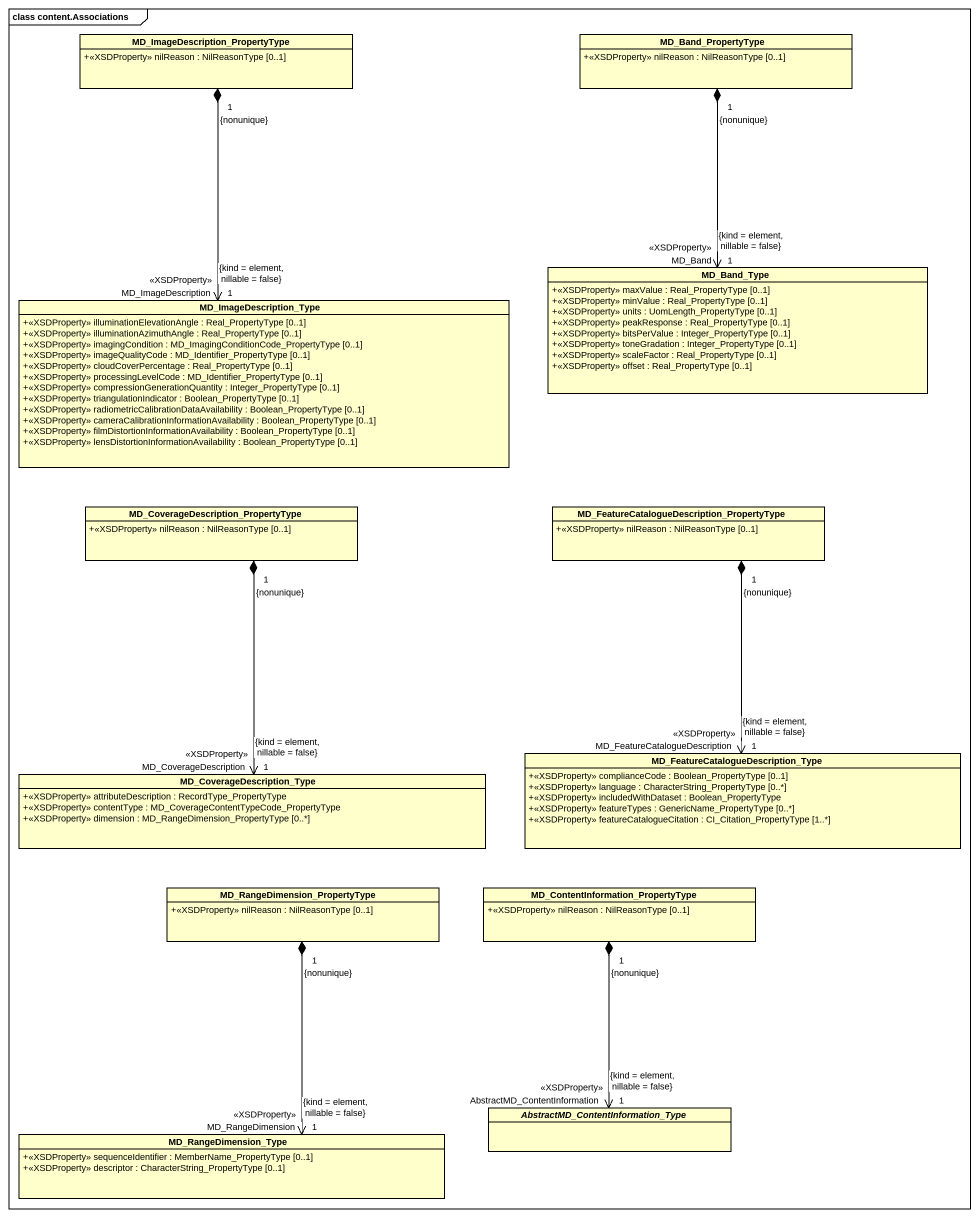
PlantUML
@startuml
mainframe class content.Associations
hide circle
hide empty members
skinparam classAttributeIconSize 0
class "MD_ImageDescription_PropertyType" as MD_ImageDescription {
  +<<XSDProperty>> nilReason : NilReasonType [0..1]
}
class MD_Band_PropertyType {
  +<<XSDProperty>> nilReason : NilReasonType [0..1]
}
class MD_Band_Type {
  +<<XSDProperty>> maxValue : Real_PropertyType [0..1]
  +<<XSDProperty>> minValue : Real_PropertyType [0..1]
  +<<XSDProperty>> units : UomLength_PropertyType [0..1]
  +<<XSDProperty>> peakResponse : Real_PropertyType [0..1]
  +<<XSDProperty>> bitsPerValue : Integer_PropertyType [0..1]
  +<<XSDProperty>> toneGradation : Integer_PropertyType [0..1]
  +<<XSDProperty>> scaleFactor : Real_PropertyType [0..1]
  +<<XSDProperty>> offset : Real_PropertyType [0..1]
}
class MD_ImageDescription_Type {
  +<<XSDProperty>> illuminationElevationAngle : Real_PropertyType [0..1]
  +<<XSDProperty>> illuminationAzimuthAngle : Real_PropertyType [0..1]
  +<<XSDProperty>> imagingCondition : MD_ImagingConditionCode_PropertyType [0..1]
  +<<XSDProperty>> imageQualityCode : MD_Identifier_PropertyType [0..1]
  +<<XSDProperty>> cloudCoverPercentage : Real_PropertyType [0..1]
  +<<XSDProperty>> processingLevelCode : MD_Identifier_PropertyType [0..1]
  +<<XSDProperty>> compressionGenerationQuantity : Integer_PropertyType [0..1]
  +<<XSDProperty>> triangulationIndicator : Boolean_PropertyType [0..1]
  +<<XSDProperty>> radiometricCalibrationDataAvailability : Boolean_PropertyType [0..1]
  +<<XSDProperty>> cameraCalibrationInformationAvailability : Boolean_PropertyType [0..1]
  +<<XSDProperty>> filmDistortionInformationAvailability : Boolean_PropertyType [0..1]
  +<<XSDProperty>> lensDistortionInformationAvailability : Boolean_PropertyType [0..1]
}
class "MD_CoverageDescription_PropertyType" as MD_CoverageDescription {
  +<<XSDProperty>> nilReason : NilReasonType [0..1]
}
class "MD_FeatureCatalogueDescription_PropertyType" as MD_FeatureCatalogueDescripti {
  +<<XSDProperty>> nilReason : NilReasonType [0..1]
}
class MD_CoverageDescription_Type {
  +<<XSDProperty>> attributeDescription : RecordType_PropertyType
  +<<XSDProperty>> contentType : MD_CoverageContentTypeCode_PropertyType
  +<<XSDProperty>> dimension : MD_RangeDimension_PropertyType [0..*]
}
class "MD_FeatureCatalogueDescription_Type" as MD_FeatureCatalogueDescripti_2 {
  +<<XSDProperty>> complianceCode : Boolean_PropertyType [0..1]
  +<<XSDProperty>> language : CharacterString_PropertyType [0..*]
  +<<XSDProperty>> includedWithDataset : Boolean_PropertyType
  +<<XSDProperty>> featureTypes : GenericName_PropertyType [0..*]
  +<<XSDProperty>> featureCatalogueCitation : CI_Citation_PropertyType [1..*]
}
class "MD_RangeDimension_PropertyType" as MD_RangeDimension {
  +<<XSDProperty>> nilReason : NilReasonType [0..1]
}
class "MD_ContentInformation_PropertyType" as MD_ContentInformation {
  +<<XSDProperty>> nilReason : NilReasonType [0..1]
}
class MD_RangeDimension_Type {
  +<<XSDProperty>> sequenceIdentifier : MemberName_PropertyType [0..1]
  +<<XSDProperty>> descriptor : CharacterString_PropertyType [0..1]
}
abstract class "AbstractMD_ContentInformation_Type" as AbstractMD
MD_ImageDescription "1\n{nonunique}" *--> "MD_ImageDescription\n<<XSDProperty>>\n1\n{kind = element, nillable = false}" MD_ImageDescription_Type
MD_Band_PropertyType "1\n{nonunique}" *--> "MD_Band\n<<XSDProperty>>\n1\n{kind = element, nillable = false}" MD_Band_Type
MD_CoverageDescription "1\n{nonunique}" *--> "MD_CoverageDescription\n<<XSDProperty>>\n1\n{kind = element, nillable = false}" MD_CoverageDescription_Type
MD_FeatureCatalogueDescripti "1\n{nonunique}" *--> "MD_FeatureCatalogueDescription\n<<XSDProperty>>\n1\n{kind = element, nillable = false}" MD_FeatureCatalogueDescripti_2
MD_RangeDimension "1\n{nonunique}" *--> "MD_RangeDimension\n<<XSDProperty>>\n1\n{kind = element, nillable = false}" MD_RangeDimension_Type
MD_ContentInformation "1\n{nonunique}" *--> "AbstractMD_ContentInformation\n<<XSDProperty>>\n1\n{kind = element, nillable = false}" AbstractMD
@enduml
